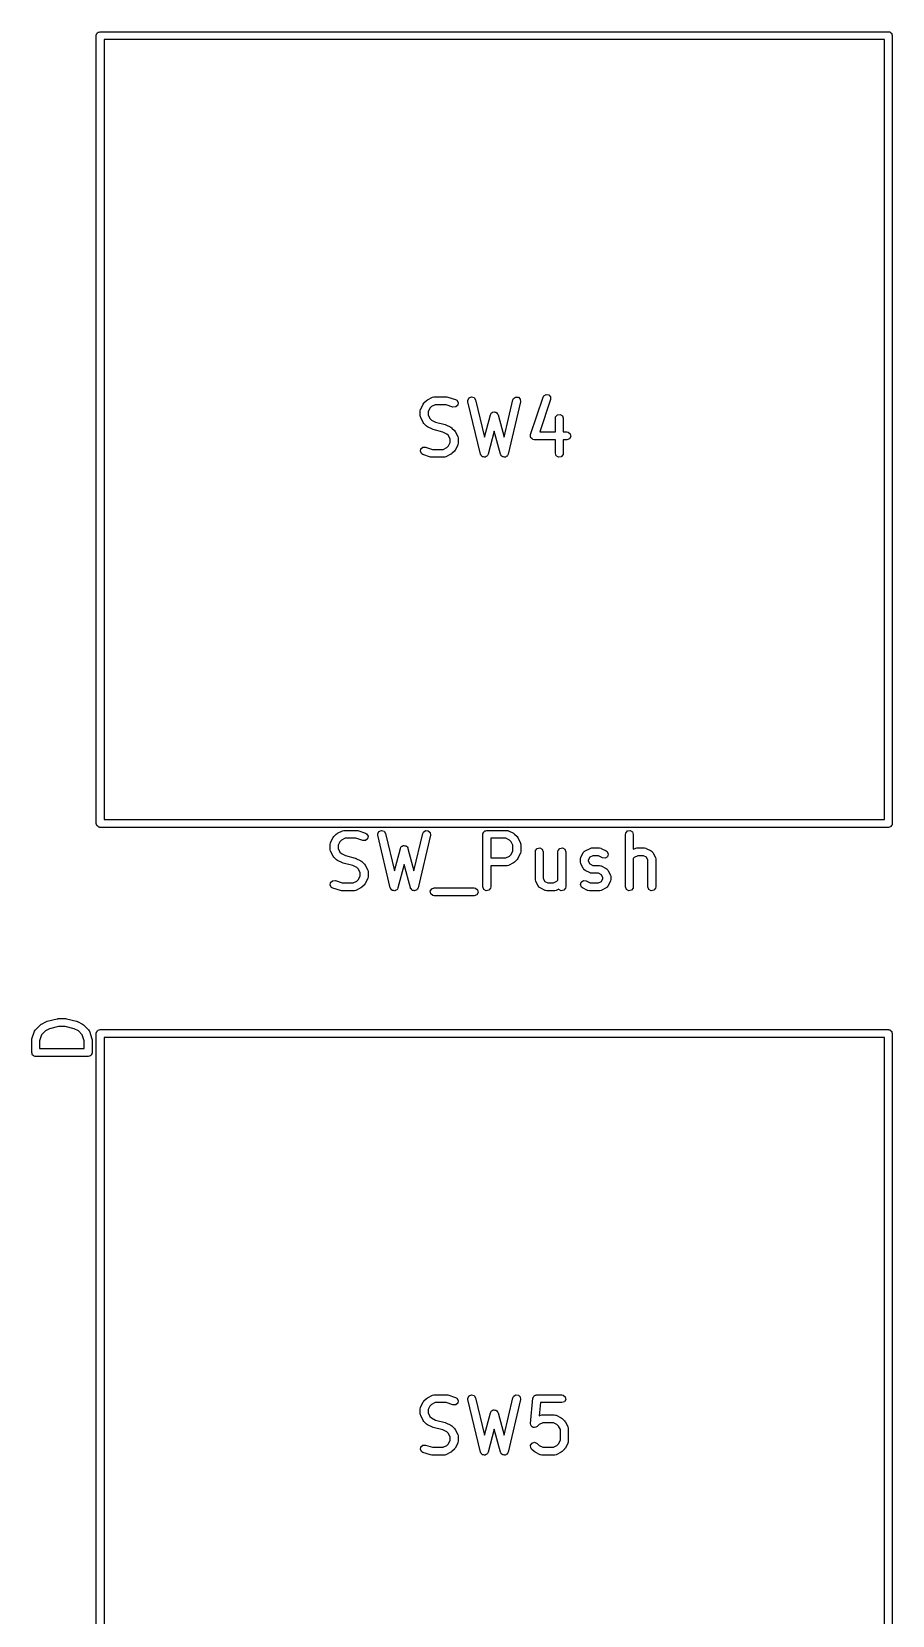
# Model space of a CAD drawing. Extents: x 4.25 to 10.62, y -4.61 to -1.
# Drawn here: x 4.946 to 5.591, y -2.432 to -1.245 of the extents above; entities that cross this region are included whole.
import ezdxf

# ---------------------------------------------------------------- set-up
doc = ezdxf.new("R2010")
doc.units = 0
doc.header["$MEASUREMENT"] = 0
doc.layers.add('BLACK', color=7, linetype='CONTINUOUS')

msp = doc.modelspace()

# ---------------------------------------------------------------- linework, layer by layer
at = {"layer": 'BLACK', "linetype": 'CONTINUOUS'}
for p, q in [((4.99477, -1.24643), (4.99515, -1.24577)), ((4.99515, -1.24577), (4.9954, -1.24568)), ((4.9954, -1.24568), (4.99557, -1.24547)), ((4.99557, -1.24547), (4.99633, -1.24534)), ((4.99633, -1.24534), (4.99705, -1.24508)), ((4.99705, -1.24508), (5.5876, -1.24508)), ((5.5876, -1.24508), (5.58798, -1.24515)), ((5.58798, -1.24515), (5.58811, -1.24512)), ((5.58811, -1.24512), (5.58822, -1.24519)), ((5.58822, -1.24519), (5.58861, -1.24526)), ((5.58861, -1.24526), (5.5892, -1.24575)), ((5.5892, -1.24575), (5.58986, -1.24613)), ((5.58986, -1.24613), (5.58995, -1.24638)), ((5.58995, -1.24638), (5.59016, -1.24656)), ((4.99409, -1.24803), (4.99416, -1.24765)), ((4.99409, -1.83858), (4.99409, -1.24803)), ((4.99414, -1.24752), (4.9942, -1.24741)), ((4.99416, -1.24765), (4.99414, -1.24752)), ((4.9942, -1.24741), (4.99427, -1.24702)), ((4.99427, -1.24702), (4.99477, -1.24643)), ((5, -1.25098), (5, -1.83563)), ((5.58465, -1.25098), (5, -1.25098)), ((5.58465, -1.83563), (5.58465, -1.25098)), ((5.59016, -1.24656), (5.59029, -1.24731)), ((5.59029, -1.24731), (5.59055, -1.24803)), ((5.59055, -1.24803), (5.59055, -1.83858)), ((5.24226, -1.52098), (5.24601, -1.51911)), ((5.24601, -1.51911), (5.24699, -1.51881)), ((5.24699, -1.51881), (5.24716, -1.51885)), ((5.24716, -1.51885), (5.24733, -1.51879)), ((5.24733, -1.51879), (5.2567, -1.51879)), ((5.2567, -1.51879), (5.25757, -1.51895)), ((5.25757, -1.51895), (5.25764, -1.51895)), ((5.25764, -1.51895), (5.26326, -1.52082)), ((5.27342, -1.5196), (5.27528, -1.5188)), ((5.27528, -1.5188), (5.27721, -1.51938)), ((5.27721, -1.51938), (5.27832, -1.52106)), ((5.30673, -1.52012), (5.30835, -1.51892)), ((5.30835, -1.51892), (5.31037, -1.51904)), ((5.31037, -1.51904), (5.31184, -1.52042)), ((5.31952, -1.54706), (5.32889, -1.51894)), ((5.32889, -1.51894), (5.32938, -1.51804)), ((5.32938, -1.51804), (5.3311, -1.51698)), ((5.3311, -1.51698), (5.3331, -1.51728)), ((5.3331, -1.51728), (5.33444, -1.51879)), ((5.33444, -1.51879), (5.33449, -1.52081)), ((5.23688, -1.52925), (5.23705, -1.52824)), ((5.23688, -1.533), (5.23688, -1.52925)), ((5.23705, -1.52824), (5.23717, -1.5281)), ((5.23717, -1.5281), (5.23719, -1.52793)), ((5.23719, -1.52793), (5.23906, -1.52418)), ((5.23906, -1.52418), (5.23959, -1.52347)), ((5.23959, -1.52347), (5.23962, -1.52341)), ((5.23962, -1.52341), (5.24149, -1.52153)), ((5.24149, -1.52153), (5.24221, -1.52103)), ((5.24221, -1.52103), (5.24226, -1.52098)), ((5.24413, -1.52725), (5.24278, -1.52994)), ((5.24278, -1.52994), (5.24278, -1.5323)), ((5.24533, -1.52605), (5.24413, -1.52725)), ((5.24803, -1.5247), (5.24533, -1.52605)), ((5.25622, -1.5247), (5.24803, -1.5247)), ((5.26139, -1.52642), (5.25622, -1.5247)), ((5.26341, -1.52637), (5.26139, -1.52642)), ((5.26326, -1.52082), (5.26416, -1.52131)), ((5.26492, -1.52503), (5.26341, -1.52637)), ((5.26416, -1.52131), (5.26522, -1.52303)), ((5.26522, -1.52303), (5.26492, -1.52503)), ((5.27252, -1.52141), (5.27342, -1.5196)), ((5.27258, -1.52243), (5.27252, -1.52141)), ((5.28195, -1.5618), (5.27258, -1.52243)), ((5.27832, -1.52106), (5.28499, -1.54905)), ((5.2899, -1.53131), (5.29012, -1.53115)), ((5.29012, -1.53115), (5.29024, -1.53091)), ((5.29024, -1.53091), (5.29093, -1.53058)), ((5.29093, -1.53058), (5.29156, -1.53014)), ((5.29156, -1.53014), (5.29182, -1.53017)), ((5.29182, -1.53017), (5.29207, -1.53005)), ((5.29207, -1.53005), (5.29281, -1.53025)), ((5.29281, -1.53025), (5.29357, -1.53032)), ((5.29357, -1.53032), (5.29376, -1.53051)), ((5.29376, -1.53051), (5.29402, -1.53058)), ((5.29402, -1.53058), (5.29446, -1.53121)), ((5.29446, -1.53121), (5.295, -1.53174)), ((5.29966, -1.54905), (5.30632, -1.52106)), ((5.31207, -1.52243), (5.30269, -1.5618)), ((5.30632, -1.52106), (5.30673, -1.52012)), ((5.31184, -1.52042), (5.31207, -1.52243)), ((5.33449, -1.52081), (5.32642, -1.54504)), ((5.23694, -1.53316), (5.23688, -1.533)), ((5.2369, -1.53333), (5.23694, -1.53316)), ((5.23719, -1.53432), (5.2369, -1.53333)), ((5.23906, -1.53807), (5.23719, -1.53432)), ((5.23911, -1.53811), (5.23906, -1.53807)), ((5.23962, -1.53883), (5.23911, -1.53811)), ((5.24149, -1.54071), (5.23962, -1.53883)), ((5.24155, -1.54074), (5.24149, -1.54071)), ((5.24226, -1.54126), (5.24155, -1.54074)), ((5.24601, -1.54314), (5.24226, -1.54126)), ((5.24278, -1.5323), (5.24413, -1.535)), ((5.24413, -1.535), (5.24533, -1.53619)), ((5.24533, -1.53619), (5.24836, -1.53771)), ((5.24615, -1.54315), (5.24601, -1.54314)), ((5.24661, -1.54336), (5.24615, -1.54315)), ((5.24836, -1.53771), (5.25554, -1.53951)), ((5.25554, -1.53951), (5.25601, -1.53971)), ((5.25601, -1.53971), (5.25615, -1.53973)), ((5.25615, -1.53973), (5.2599, -1.5416)), ((5.2599, -1.5416), (5.26061, -1.54213)), ((5.26061, -1.54213), (5.26066, -1.54216)), ((5.26066, -1.54216), (5.26254, -1.54403)), ((5.28499, -1.54905), (5.28947, -1.53224)), ((5.28947, -1.53224), (5.2899, -1.53131)), ((5.295, -1.53174), (5.29502, -1.53201)), ((5.29502, -1.53201), (5.29518, -1.53224)), ((5.29518, -1.53224), (5.29966, -1.54905)), ((5.33811, -1.53487), (5.33829, -1.53386)), ((5.33811, -1.54504), (5.33811, -1.53487)), ((5.33829, -1.53386), (5.33959, -1.53231)), ((5.33959, -1.53231), (5.34158, -1.53196)), ((5.34158, -1.53196), (5.34333, -1.53297)), ((5.34333, -1.53297), (5.34402, -1.53487)), ((5.34402, -1.53487), (5.34402, -1.54504)), ((5.2538, -1.54516), (5.24661, -1.54336)), ((5.25683, -1.54667), (5.2538, -1.54516)), ((5.25803, -1.54787), (5.25683, -1.54667)), ((5.25937, -1.55057), (5.25803, -1.54787)), ((5.25803, -1.55562), (5.25937, -1.55292)), ((5.25937, -1.55292), (5.25937, -1.55057)), ((5.26254, -1.54403), (5.26305, -1.54475)), ((5.26305, -1.54475), (5.26309, -1.5448)), ((5.26309, -1.5448), (5.26497, -1.54855)), ((5.26497, -1.55494), (5.26309, -1.55869)), ((5.26497, -1.54855), (5.26526, -1.54953)), ((5.26499, -1.55476), (5.26497, -1.55494)), ((5.2651, -1.55463), (5.26499, -1.55476)), ((5.26528, -1.55362), (5.2651, -1.55463)), ((5.26526, -1.54953), (5.26522, -1.5497)), ((5.26522, -1.5497), (5.26528, -1.54987)), ((5.26528, -1.54987), (5.26528, -1.55362)), ((5.29232, -1.54446), (5.28768, -1.56188)), ((5.29697, -1.56188), (5.29232, -1.54446)), ((5.31941, -1.54748), (5.31952, -1.54729)), ((5.31955, -1.54827), (5.31941, -1.54748)), ((5.31952, -1.54729), (5.31952, -1.54706)), ((5.31957, -1.54908), (5.31955, -1.54827)), ((5.31972, -1.54925), (5.31957, -1.54908)), ((5.31976, -1.54947), (5.31972, -1.54925)), ((5.32038, -1.54999), (5.31976, -1.54947)), ((5.32091, -1.55059), (5.32038, -1.54999)), ((5.32114, -1.55062), (5.32091, -1.55059)), ((5.32131, -1.55077), (5.32114, -1.55062)), ((5.32232, -1.55095), (5.32131, -1.55077)), ((5.33811, -1.55095), (5.32232, -1.55095)), ((5.32642, -1.54504), (5.33811, -1.54504)), ((5.33811, -1.56112), (5.33811, -1.55095)), ((5.34402, -1.54504), (5.34669, -1.54504)), ((5.34669, -1.55095), (5.34402, -1.55095)), ((5.34402, -1.55095), (5.34402, -1.56112)), ((5.34669, -1.54504), (5.3477, -1.54522)), ((5.34859, -1.55026), (5.34669, -1.55095)), ((5.3477, -1.54522), (5.34925, -1.54652)), ((5.3496, -1.54851), (5.34859, -1.55026)), ((5.34925, -1.54652), (5.3496, -1.54851)), ((5.23694, -1.55983), (5.23723, -1.55784)), ((5.23799, -1.56156), (5.23694, -1.55983)), ((5.23723, -1.55784), (5.23874, -1.5565)), ((5.2389, -1.56204), (5.23799, -1.56156)), ((5.23874, -1.5565), (5.24076, -1.55644)), ((5.24452, -1.56392), (5.2389, -1.56204)), ((5.24076, -1.55644), (5.24593, -1.55816)), ((5.24458, -1.56392), (5.24452, -1.56392)), ((5.24545, -1.56407), (5.24458, -1.56392)), ((5.25483, -1.56407), (5.24545, -1.56407)), ((5.24593, -1.55816), (5.25413, -1.55816)), ((5.25413, -1.55816), (5.25683, -1.55682)), ((5.25499, -1.56401), (5.25483, -1.56407)), ((5.25517, -1.56405), (5.25499, -1.56401)), ((5.25615, -1.56376), (5.25517, -1.56405)), ((5.2599, -1.56188), (5.25615, -1.56376)), ((5.25683, -1.55682), (5.25803, -1.55562)), ((5.25994, -1.56184), (5.2599, -1.56188)), ((5.26066, -1.56133), (5.25994, -1.56184)), ((5.26254, -1.55946), (5.26066, -1.56133)), ((5.26257, -1.5594), (5.26254, -1.55946)), ((5.26309, -1.55869), (5.26257, -1.5594)), ((5.28212, -1.56206), (5.28195, -1.5618)), ((5.28215, -1.56237), (5.28212, -1.56206)), ((5.28266, -1.56288), (5.28215, -1.56237)), ((5.28306, -1.56349), (5.28266, -1.56288)), ((5.28336, -1.56358), (5.28306, -1.56349)), ((5.28358, -1.56379), (5.28336, -1.56358)), ((5.2843, -1.56386), (5.28358, -1.56379)), ((5.285, -1.56406), (5.2843, -1.56386)), ((5.28528, -1.56394), (5.285, -1.56406)), ((5.28559, -1.56397), (5.28528, -1.56394)), ((5.28619, -1.56355), (5.28559, -1.56397)), ((5.28685, -1.56326), (5.28619, -1.56355)), ((5.28699, -1.56299), (5.28685, -1.56326)), ((5.28724, -1.56281), (5.28699, -1.56299)), ((5.28768, -1.56188), (5.28724, -1.56281)), ((5.29715, -1.56213), (5.29697, -1.56188)), ((5.29718, -1.56244), (5.29715, -1.56213)), ((5.29771, -1.56294), (5.29718, -1.56244)), ((5.29813, -1.56353), (5.29771, -1.56294)), ((5.29842, -1.56361), (5.29813, -1.56353)), ((5.29865, -1.56383), (5.29842, -1.56361)), ((5.29937, -1.56387), (5.29865, -1.56383)), ((5.30008, -1.56406), (5.29937, -1.56387)), ((5.30036, -1.56393), (5.30008, -1.56406)), ((5.30067, -1.56395), (5.30036, -1.56393)), ((5.30125, -1.56351), (5.30067, -1.56395)), ((5.30191, -1.56321), (5.30125, -1.56351)), ((5.30204, -1.56293), (5.30191, -1.56321)), ((5.30229, -1.56274), (5.30204, -1.56293)), ((5.30269, -1.5618), (5.30229, -1.56274)), ((5.3388, -1.56302), (5.33811, -1.56112)), ((5.34055, -1.56403), (5.3388, -1.56302)), ((5.34254, -1.56367), (5.34055, -1.56403)), ((5.34384, -1.56213), (5.34254, -1.56367)), ((5.34402, -1.56112), (5.34384, -1.56213)), ((4.99436, -1.8393), (4.99409, -1.83858)), ((4.99449, -1.84006), (4.99436, -1.8393)), ((5, -1.83563), (5.58465, -1.83563)), ((5.59037, -1.83959), (5.58988, -1.84018)), ((5.59044, -1.83921), (5.59037, -1.83959)), ((5.59051, -1.8391), (5.59044, -1.83921)), ((5.59055, -1.83858), (5.59048, -1.83897)), ((5.59048, -1.83897), (5.59051, -1.8391)), ((4.99469, -1.84023), (4.99449, -1.84006)), ((4.99479, -1.84048), (4.99469, -1.84023)), ((4.99545, -1.84086), (4.99479, -1.84048)), ((4.99604, -1.84136), (4.99545, -1.84086)), ((4.99642, -1.84142), (4.99604, -1.84136)), ((4.99653, -1.84149), (4.99642, -1.84142)), ((4.99666, -1.84147), (4.99653, -1.84149)), ((4.99705, -1.84154), (4.99666, -1.84147)), ((5.5876, -1.84154), (4.99705, -1.84154)), ((5.1697, -1.85293), (5.17157, -1.84918)), ((5.17157, -1.84918), (5.1721, -1.84847)), ((5.1721, -1.84847), (5.17212, -1.84841)), ((5.17212, -1.84841), (5.174, -1.84653)), ((5.174, -1.84653), (5.17472, -1.84603)), ((5.17472, -1.84603), (5.17477, -1.84598)), ((5.17477, -1.84598), (5.17852, -1.84411)), ((5.17784, -1.85105), (5.17664, -1.85225)), ((5.18053, -1.8497), (5.17784, -1.85105)), ((5.17852, -1.84411), (5.1795, -1.84381)), ((5.1795, -1.84381), (5.17967, -1.84385)), ((5.17967, -1.84385), (5.17984, -1.84379)), ((5.17984, -1.84379), (5.18921, -1.84379)), ((5.18873, -1.8497), (5.18053, -1.8497)), ((5.1939, -1.85142), (5.18873, -1.8497)), ((5.18921, -1.84379), (5.19008, -1.84395)), ((5.19008, -1.84395), (5.19014, -1.84395)), ((5.19014, -1.84395), (5.19577, -1.84582)), ((5.19592, -1.85137), (5.1939, -1.85142)), ((5.19577, -1.84582), (5.19667, -1.84631)), ((5.19743, -1.85003), (5.19592, -1.85137)), ((5.19667, -1.84631), (5.19773, -1.84803)), ((5.19773, -1.84803), (5.19743, -1.85003)), ((5.20503, -1.84641), (5.20593, -1.8446)), ((5.20509, -1.84743), (5.20503, -1.84641)), ((5.21446, -1.8868), (5.20509, -1.84743)), ((5.20593, -1.8446), (5.20778, -1.8438)), ((5.20778, -1.8438), (5.20972, -1.84438)), ((5.20972, -1.84438), (5.21083, -1.84606)), ((5.21083, -1.84606), (5.21749, -1.87405)), ((5.23217, -1.87405), (5.23883, -1.84606)), ((5.24458, -1.84743), (5.2352, -1.8868)), ((5.23883, -1.84606), (5.23924, -1.84512)), ((5.23924, -1.84512), (5.24086, -1.84392)), ((5.24086, -1.84392), (5.24288, -1.84404)), ((5.24288, -1.84404), (5.24434, -1.84542)), ((5.24434, -1.84542), (5.24458, -1.84743)), ((5.28375, -1.84675), (5.28381, -1.84636)), ((5.28375, -1.88612), (5.28375, -1.84675)), ((5.28379, -1.84623), (5.28386, -1.84612)), ((5.28381, -1.84636), (5.28379, -1.84623)), ((5.28386, -1.84612), (5.28392, -1.84574)), ((5.28392, -1.84574), (5.28442, -1.84515)), ((5.28442, -1.84515), (5.2848, -1.84449)), ((5.2848, -1.84449), (5.28505, -1.84439)), ((5.28505, -1.84439), (5.28522, -1.84419)), ((5.28522, -1.84419), (5.28598, -1.84406)), ((5.28598, -1.84406), (5.2867, -1.84379)), ((5.2867, -1.84379), (5.3017, -1.84379)), ((5.28965, -1.8497), (5.28965, -1.86442)), ((5.301, -1.8497), (5.28965, -1.8497)), ((5.3037, -1.85105), (5.301, -1.8497)), ((5.3017, -1.84379), (5.30271, -1.84397)), ((5.30271, -1.84397), (5.30284, -1.84409)), ((5.30284, -1.84409), (5.30302, -1.84411)), ((5.30302, -1.84411), (5.30677, -1.84598)), ((5.30489, -1.85225), (5.3037, -1.85105)), ((5.30677, -1.84598), (5.30748, -1.84651)), ((5.30748, -1.84651), (5.30753, -1.84653)), ((5.30753, -1.84653), (5.30941, -1.84841)), ((5.30941, -1.84841), (5.30992, -1.84913)), ((5.30992, -1.84913), (5.30996, -1.84918)), ((5.30996, -1.84918), (5.31184, -1.85293)), ((5.39061, -1.84675), (5.39079, -1.84574)), ((5.39061, -1.88612), (5.39061, -1.84675)), ((5.39079, -1.84574), (5.39208, -1.84419)), ((5.39208, -1.84419), (5.39407, -1.84384)), ((5.39407, -1.84384), (5.39582, -1.84485)), ((5.39582, -1.84485), (5.39651, -1.84675)), ((5.39651, -1.84675), (5.39651, -1.85791)), ((5.58832, -1.84127), (5.5876, -1.84154)), ((5.58907, -1.84114), (5.58832, -1.84127)), ((5.58925, -1.84094), (5.58907, -1.84114)), ((5.5895, -1.84084), (5.58925, -1.84094)), ((5.58988, -1.84018), (5.5895, -1.84084)), ((5.16939, -1.85425), (5.16956, -1.85324)), ((5.16939, -1.858), (5.16939, -1.85425)), ((5.16945, -1.85816), (5.16939, -1.858)), ((5.1694, -1.85833), (5.16945, -1.85816)), ((5.1697, -1.85932), (5.1694, -1.85833)), ((5.16956, -1.85324), (5.16968, -1.8531)), ((5.16968, -1.8531), (5.1697, -1.85293)), ((5.17157, -1.86307), (5.1697, -1.85932)), ((5.17162, -1.86311), (5.17157, -1.86307)), ((5.17212, -1.86383), (5.17162, -1.86311)), ((5.17664, -1.85225), (5.17529, -1.85494)), ((5.17529, -1.85494), (5.17529, -1.8573)), ((5.17529, -1.8573), (5.17664, -1.86)), ((5.17664, -1.86), (5.17784, -1.86119)), ((5.17784, -1.86119), (5.18087, -1.86271)), ((5.18087, -1.86271), (5.18805, -1.86451)), ((5.21749, -1.87405), (5.22198, -1.85724)), ((5.22198, -1.85724), (5.22241, -1.85631)), ((5.22241, -1.85631), (5.22263, -1.85615)), ((5.22263, -1.85615), (5.22275, -1.85591)), ((5.22275, -1.85591), (5.22344, -1.85558)), ((5.22344, -1.85558), (5.22406, -1.85514)), ((5.22406, -1.85514), (5.22433, -1.85517)), ((5.22433, -1.85517), (5.22458, -1.85505)), ((5.22458, -1.85505), (5.22531, -1.85525)), ((5.22531, -1.85525), (5.22608, -1.85532)), ((5.22608, -1.85532), (5.22627, -1.85551)), ((5.22627, -1.85551), (5.22653, -1.85558)), ((5.22653, -1.85558), (5.22697, -1.85621)), ((5.22697, -1.85621), (5.22751, -1.85674)), ((5.22751, -1.85674), (5.22753, -1.85701)), ((5.22753, -1.85701), (5.22768, -1.85724)), ((5.22768, -1.85724), (5.23217, -1.87405)), ((5.301, -1.86442), (5.3037, -1.86307)), ((5.3037, -1.86307), (5.30489, -1.86187)), ((5.30624, -1.85494), (5.30489, -1.85225)), ((5.30489, -1.86187), (5.30624, -1.85917)), ((5.30624, -1.85917), (5.30624, -1.85494)), ((5.31184, -1.86119), (5.30996, -1.86494)), ((5.31184, -1.85293), (5.31213, -1.85391)), ((5.31186, -1.86102), (5.31184, -1.86119)), ((5.31197, -1.86088), (5.31186, -1.86102)), ((5.31215, -1.85987), (5.31197, -1.86088)), ((5.31213, -1.85391), (5.31209, -1.85408)), ((5.31209, -1.85408), (5.31215, -1.85425)), ((5.31215, -1.85425), (5.31215, -1.85987)), ((5.32312, -1.85987), (5.32329, -1.85886)), ((5.32312, -1.88049), (5.32312, -1.85987)), ((5.32329, -1.85886), (5.32459, -1.85731)), ((5.32459, -1.85731), (5.32658, -1.85696)), ((5.32658, -1.85696), (5.32833, -1.85797)), ((5.32833, -1.85797), (5.32902, -1.85987)), ((5.32902, -1.85987), (5.32902, -1.8798)), ((5.33999, -1.85987), (5.34017, -1.85886)), ((5.33999, -1.88114), (5.33999, -1.85987)), ((5.34017, -1.85886), (5.34147, -1.85731)), ((5.34147, -1.85731), (5.34345, -1.85696)), ((5.34345, -1.85696), (5.3452, -1.85797)), ((5.3452, -1.85797), (5.34589, -1.85987)), ((5.34589, -1.85987), (5.34589, -1.88612)), ((5.35717, -1.86417), (5.35905, -1.86042)), ((5.35905, -1.86042), (5.35966, -1.8596)), ((5.35966, -1.8596), (5.36006, -1.85943)), ((5.36006, -1.85943), (5.36037, -1.8591)), ((5.36037, -1.8591), (5.36412, -1.85723)), ((5.36614, -1.86282), (5.36389, -1.86395)), ((5.36412, -1.85723), (5.3651, -1.85694)), ((5.3651, -1.85694), (5.36527, -1.85698)), ((5.36527, -1.85698), (5.36544, -1.85692)), ((5.36544, -1.85692), (5.37106, -1.85692)), ((5.37037, -1.86282), (5.36614, -1.86282)), ((5.37349, -1.86439), (5.37037, -1.86282)), ((5.37106, -1.85692), (5.37207, -1.8571)), ((5.37207, -1.8571), (5.37221, -1.85721)), ((5.37221, -1.85721), (5.37238, -1.85723)), ((5.37238, -1.85723), (5.37613, -1.8591)), ((5.37718, -1.8635), (5.3755, -1.86462)), ((5.37613, -1.8591), (5.37696, -1.85972)), ((5.37696, -1.85972), (5.37776, -1.86157)), ((5.37776, -1.86157), (5.37718, -1.8635)), ((5.39651, -1.85791), (5.39786, -1.85723)), ((5.39988, -1.86282), (5.39718, -1.86417)), ((5.39786, -1.85723), (5.39885, -1.85694)), ((5.39885, -1.85694), (5.39902, -1.85698)), ((5.39902, -1.85698), (5.39918, -1.85692)), ((5.39918, -1.85692), (5.40481, -1.85692)), ((5.40411, -1.86282), (5.39988, -1.86282)), ((5.40636, -1.86395), (5.40411, -1.86282)), ((5.40481, -1.85692), (5.40582, -1.8571)), ((5.40582, -1.8571), (5.40595, -1.85721)), ((5.40595, -1.85721), (5.40613, -1.85723)), ((5.40613, -1.85723), (5.40988, -1.8591)), ((5.40988, -1.8591), (5.4107, -1.85972)), ((5.4107, -1.85972), (5.41088, -1.86012)), ((5.41088, -1.86012), (5.4112, -1.86042)), ((5.4112, -1.86042), (5.41307, -1.86417)), ((5.174, -1.86571), (5.17212, -1.86383)), ((5.17406, -1.86574), (5.174, -1.86571)), ((5.17477, -1.86626), (5.17406, -1.86574)), ((5.17852, -1.86814), (5.17477, -1.86626)), ((5.17866, -1.86815), (5.17852, -1.86814)), ((5.17912, -1.86836), (5.17866, -1.86815)), ((5.18631, -1.87016), (5.17912, -1.86836)), ((5.18934, -1.87167), (5.18631, -1.87016)), ((5.18805, -1.86451), (5.18852, -1.86471)), ((5.18852, -1.86471), (5.18866, -1.86473)), ((5.18866, -1.86473), (5.19241, -1.8666)), ((5.19053, -1.87287), (5.18934, -1.87167)), ((5.19188, -1.87557), (5.19053, -1.87287)), ((5.19241, -1.8666), (5.19312, -1.86713)), ((5.19312, -1.86713), (5.19317, -1.86716)), ((5.19317, -1.86716), (5.19505, -1.86903)), ((5.19505, -1.86903), (5.19555, -1.86975)), ((5.19555, -1.86975), (5.1956, -1.8698)), ((5.1956, -1.8698), (5.19748, -1.87355)), ((5.19748, -1.87355), (5.19777, -1.87453)), ((5.19777, -1.87453), (5.19773, -1.8747)), ((5.19773, -1.8747), (5.19779, -1.87487)), ((5.19779, -1.87487), (5.19779, -1.87862)), ((5.22483, -1.86946), (5.22019, -1.88688)), ((5.22948, -1.88688), (5.22483, -1.86946)), ((5.28965, -1.86442), (5.301, -1.86442)), ((5.3017, -1.87032), (5.28965, -1.87032)), ((5.28965, -1.87032), (5.28965, -1.88612)), ((5.30186, -1.87026), (5.3017, -1.87032)), ((5.30203, -1.8703), (5.30186, -1.87026)), ((5.30302, -1.87001), (5.30203, -1.8703)), ((5.30677, -1.86814), (5.30302, -1.87001)), ((5.30681, -1.86809), (5.30677, -1.86814)), ((5.30753, -1.86758), (5.30681, -1.86809)), ((5.30941, -1.86571), (5.30753, -1.86758)), ((5.30944, -1.86565), (5.30941, -1.86571)), ((5.30996, -1.86494), (5.30944, -1.86565)), ((5.35686, -1.86549), (5.35704, -1.86448)), ((5.35686, -1.86737), (5.35686, -1.86549)), ((5.35692, -1.86754), (5.35686, -1.86737)), ((5.35688, -1.86771), (5.35692, -1.86754)), ((5.35717, -1.86869), (5.35688, -1.86771)), ((5.35704, -1.86448), (5.35715, -1.86435)), ((5.35715, -1.86435), (5.35717, -1.86417)), ((5.35905, -1.87244), (5.35717, -1.86869)), ((5.35937, -1.87274), (5.35905, -1.87244)), ((5.35954, -1.87315), (5.35937, -1.87274)), ((5.36037, -1.87376), (5.35954, -1.87315)), ((5.36412, -1.87563), (5.36037, -1.87376)), ((5.36389, -1.86395), (5.36277, -1.86619)), ((5.36277, -1.86619), (5.36277, -1.86667)), ((5.36277, -1.86667), (5.36389, -1.86892)), ((5.36389, -1.86892), (5.36614, -1.87004)), ((5.36614, -1.87004), (5.37106, -1.87004)), ((5.37106, -1.87004), (5.37207, -1.87022)), ((5.37207, -1.87022), (5.37221, -1.87033)), ((5.37221, -1.87033), (5.37238, -1.87035)), ((5.37238, -1.87035), (5.37613, -1.87223)), ((5.3755, -1.86462), (5.37349, -1.86439)), ((5.37613, -1.87223), (5.37696, -1.87284)), ((5.37696, -1.87284), (5.37713, -1.87324)), ((5.37713, -1.87324), (5.37745, -1.87355)), ((5.37745, -1.87355), (5.37933, -1.8773)), ((5.39718, -1.86417), (5.39651, -1.86484)), ((5.39651, -1.86484), (5.39651, -1.88612)), ((5.40748, -1.86619), (5.40636, -1.86395)), ((5.40748, -1.88612), (5.40748, -1.86619)), ((5.41307, -1.86417), (5.41337, -1.86516)), ((5.41337, -1.86516), (5.41333, -1.86533)), ((5.41333, -1.86533), (5.41339, -1.86549)), ((5.41339, -1.86549), (5.41339, -1.88612)), ((5.16944, -1.88483), (5.16974, -1.88284)), ((5.1705, -1.88656), (5.16944, -1.88483)), ((5.16974, -1.88284), (5.17125, -1.8815)), ((5.1714, -1.88704), (5.1705, -1.88656)), ((5.17125, -1.8815), (5.17327, -1.88144)), ((5.17703, -1.88892), (5.1714, -1.88704)), ((5.17327, -1.88144), (5.17844, -1.88316)), ((5.17844, -1.88316), (5.18664, -1.88316)), ((5.18664, -1.88316), (5.18934, -1.88182)), ((5.19241, -1.88688), (5.18866, -1.88876)), ((5.18934, -1.88182), (5.19053, -1.88062)), ((5.19053, -1.88062), (5.19188, -1.87792)), ((5.19188, -1.87792), (5.19188, -1.87557)), ((5.19245, -1.88684), (5.19241, -1.88688)), ((5.19317, -1.88633), (5.19245, -1.88684)), ((5.19505, -1.88446), (5.19317, -1.88633)), ((5.19508, -1.8844), (5.19505, -1.88446)), ((5.1956, -1.88369), (5.19508, -1.8844)), ((5.19748, -1.87994), (5.1956, -1.88369)), ((5.1975, -1.87976), (5.19748, -1.87994)), ((5.19761, -1.87963), (5.1975, -1.87976)), ((5.19779, -1.87862), (5.19761, -1.87963)), ((5.21463, -1.88706), (5.21446, -1.8868)), ((5.21466, -1.88737), (5.21463, -1.88706)), ((5.21517, -1.88788), (5.21466, -1.88737)), ((5.22019, -1.88688), (5.21975, -1.88781)), ((5.22965, -1.88713), (5.22948, -1.88688)), ((5.22969, -1.88744), (5.22965, -1.88713)), ((5.2352, -1.8868), (5.2348, -1.88774)), ((5.24543, -1.8876), (5.24733, -1.88691)), ((5.24733, -1.88691), (5.27732, -1.88691)), ((5.27732, -1.88691), (5.27833, -1.88709)), ((5.27833, -1.88709), (5.27988, -1.88839)), ((5.28444, -1.88802), (5.28375, -1.88612)), ((5.28947, -1.88713), (5.28817, -1.88867)), ((5.28965, -1.88612), (5.28947, -1.88713)), ((5.32318, -1.88066), (5.32312, -1.88049)), ((5.32314, -1.88083), (5.32318, -1.88066)), ((5.32343, -1.88181), (5.32314, -1.88083)), ((5.3253, -1.88556), (5.32343, -1.88181)), ((5.32562, -1.88587), (5.3253, -1.88556)), ((5.3258, -1.88627), (5.32562, -1.88587)), ((5.32662, -1.88688), (5.3258, -1.88627)), ((5.33037, -1.88876), (5.32662, -1.88688)), ((5.32902, -1.8798), (5.33014, -1.88204)), ((5.33014, -1.88204), (5.33239, -1.88316)), ((5.33239, -1.88316), (5.33662, -1.88316)), ((5.33662, -1.88316), (5.33932, -1.88182)), ((5.33932, -1.88182), (5.33999, -1.88114)), ((5.34572, -1.88713), (5.34442, -1.88867)), ((5.34589, -1.88612), (5.34572, -1.88713)), ((5.35687, -1.88442), (5.35744, -1.88248)), ((5.35767, -1.88627), (5.35687, -1.88442)), ((5.35744, -1.88248), (5.35913, -1.88137)), ((5.35849, -1.88688), (5.35767, -1.88627)), ((5.36224, -1.88876), (5.35849, -1.88688)), ((5.35913, -1.88137), (5.36113, -1.8816)), ((5.36113, -1.8816), (5.36426, -1.88316)), ((5.36429, -1.87566), (5.36412, -1.87563)), ((5.36426, -1.88316), (5.37037, -1.88316)), ((5.36443, -1.87577), (5.36429, -1.87566)), ((5.36544, -1.87595), (5.36443, -1.87577)), ((5.37037, -1.87595), (5.36544, -1.87595)), ((5.37261, -1.87707), (5.37037, -1.87595)), ((5.37037, -1.88316), (5.37261, -1.88204)), ((5.37613, -1.88688), (5.37238, -1.88876)), ((5.37373, -1.87932), (5.37261, -1.87707)), ((5.37261, -1.88204), (5.37373, -1.8798)), ((5.37373, -1.8798), (5.37373, -1.87932)), ((5.37644, -1.88656), (5.37613, -1.88688)), ((5.37684, -1.88639), (5.37644, -1.88656)), ((5.37745, -1.88556), (5.37684, -1.88639)), ((5.37933, -1.88181), (5.37745, -1.88556)), ((5.37933, -1.8773), (5.37962, -1.87828)), ((5.37935, -1.88164), (5.37933, -1.88181)), ((5.37946, -1.8815), (5.37935, -1.88164)), ((5.37964, -1.88049), (5.37946, -1.8815)), ((5.37962, -1.87828), (5.37958, -1.87845)), ((5.37958, -1.87845), (5.37964, -1.87862)), ((5.37964, -1.87862), (5.37964, -1.88049)), ((5.3913, -1.88802), (5.39061, -1.88612)), ((5.39633, -1.88713), (5.39504, -1.88867)), ((5.39651, -1.88612), (5.39633, -1.88713)), ((5.40817, -1.88802), (5.40748, -1.88612)), ((5.41321, -1.88713), (5.41191, -1.88867)), ((5.41339, -1.88612), (5.41321, -1.88713)), ((5.17709, -1.88892), (5.17703, -1.88892)), ((5.17796, -1.88907), (5.17709, -1.88892)), ((5.18734, -1.88907), (5.17796, -1.88907)), ((5.1875, -1.88901), (5.18734, -1.88907)), ((5.18767, -1.88905), (5.1875, -1.88901)), ((5.18866, -1.88876), (5.18767, -1.88905)), ((5.21557, -1.88849), (5.21517, -1.88788)), ((5.21587, -1.88858), (5.21557, -1.88849)), ((5.21609, -1.88879), (5.21587, -1.88858)), ((5.21681, -1.88886), (5.21609, -1.88879)), ((5.21751, -1.88906), (5.21681, -1.88886)), ((5.21779, -1.88894), (5.21751, -1.88906)), ((5.2181, -1.88897), (5.21779, -1.88894)), ((5.21869, -1.88855), (5.2181, -1.88897)), ((5.21936, -1.88826), (5.21869, -1.88855)), ((5.2195, -1.88799), (5.21936, -1.88826)), ((5.21975, -1.88781), (5.2195, -1.88799)), ((5.23022, -1.88794), (5.22969, -1.88744)), ((5.23063, -1.88853), (5.23022, -1.88794)), ((5.23093, -1.88861), (5.23063, -1.88853)), ((5.23116, -1.88883), (5.23093, -1.88861)), ((5.23188, -1.88887), (5.23116, -1.88883)), ((5.23258, -1.88906), (5.23188, -1.88887)), ((5.23287, -1.88893), (5.23258, -1.88906)), ((5.23317, -1.88895), (5.23287, -1.88893)), ((5.23376, -1.88851), (5.23317, -1.88895)), ((5.23442, -1.88821), (5.23376, -1.88851)), ((5.23455, -1.88793), (5.23442, -1.88821)), ((5.2348, -1.88774), (5.23455, -1.88793)), ((5.24442, -1.88935), (5.24543, -1.8876)), ((5.24477, -1.89134), (5.24442, -1.88935)), ((5.24632, -1.89264), (5.24477, -1.89134)), ((5.24733, -1.89282), (5.24632, -1.89264)), ((5.27732, -1.89282), (5.24733, -1.89282)), ((5.27922, -1.89213), (5.27732, -1.89282)), ((5.28023, -1.89038), (5.27922, -1.89213)), ((5.27988, -1.88839), (5.28023, -1.89038)), ((5.28619, -1.88903), (5.28444, -1.88802)), ((5.28817, -1.88867), (5.28619, -1.88903)), ((5.33055, -1.88878), (5.33037, -1.88876)), ((5.33068, -1.88889), (5.33055, -1.88878)), ((5.33169, -1.88907), (5.33068, -1.88889)), ((5.33732, -1.88907), (5.33169, -1.88907)), ((5.33748, -1.88901), (5.33732, -1.88907)), ((5.33765, -1.88905), (5.33748, -1.88901)), ((5.33864, -1.88876), (5.33765, -1.88905)), ((5.34059, -1.88778), (5.33864, -1.88876)), ((5.34068, -1.88802), (5.34059, -1.88778)), ((5.34243, -1.88903), (5.34068, -1.88802)), ((5.34442, -1.88867), (5.34243, -1.88903)), ((5.36242, -1.88878), (5.36224, -1.88876)), ((5.36255, -1.88889), (5.36242, -1.88878)), ((5.36356, -1.88907), (5.36255, -1.88889)), ((5.37106, -1.88907), (5.36356, -1.88907)), ((5.37123, -1.88901), (5.37106, -1.88907)), ((5.3714, -1.88905), (5.37123, -1.88901)), ((5.37238, -1.88876), (5.3714, -1.88905)), ((5.39305, -1.88903), (5.3913, -1.88802)), ((5.39504, -1.88867), (5.39305, -1.88903)), ((5.40992, -1.88903), (5.40817, -1.88802)), ((5.41191, -1.88867), (5.40992, -1.88903)), ((4.94779, -1.99438), (4.94828, -1.99348)), ((4.94828, -1.99348), (4.94843, -1.99339)), ((4.94843, -1.99339), (4.9485, -1.99323)), ((4.9485, -1.99323), (4.95225, -1.98948)), ((4.95225, -1.98948), (4.95298, -1.98897)), ((4.95298, -1.98897), (4.95302, -1.98892)), ((4.95302, -1.98892), (4.95677, -1.98705)), ((4.95609, -1.99399), (4.95317, -1.99691)), ((4.95912, -1.99247), (4.95609, -1.99399)), ((4.95677, -1.98705), (4.95726, -1.9869)), ((4.95726, -1.9869), (4.95737, -1.98682)), ((4.95737, -1.98682), (4.96487, -1.98495)), ((4.96595, -1.99077), (4.95912, -1.99247)), ((4.96487, -1.98495), (4.96546, -1.98491)), ((4.96546, -1.98491), (4.96559, -1.98486)), ((4.96559, -1.98486), (4.97121, -1.98486)), ((4.97085, -1.99077), (4.96595, -1.99077)), ((4.97768, -1.99247), (4.97085, -1.99077)), ((4.97121, -1.98486), (4.97179, -1.98496)), ((4.97179, -1.98496), (4.97193, -1.98495)), ((4.97193, -1.98495), (4.97943, -1.98682)), ((4.98071, -1.99399), (4.97768, -1.99247)), ((4.97943, -1.98682), (4.97989, -1.98703)), ((4.97989, -1.98703), (4.98003, -1.98705)), ((4.98003, -1.98705), (4.98378, -1.98892)), ((4.98363, -1.99691), (4.98071, -1.99399)), ((4.98378, -1.98892), (4.98449, -1.98945)), ((4.98449, -1.98945), (4.98455, -1.98948)), ((4.98455, -1.98948), (4.9883, -1.99323)), ((4.9883, -1.99323), (4.98889, -1.99407)), ((4.98889, -1.99407), (4.9889, -1.99424)), ((4.9889, -1.99424), (4.98901, -1.99438)), ((4.99477, -1.99447), (4.99515, -1.9938)), ((4.99515, -1.9938), (4.9954, -1.99371)), ((4.9954, -1.99371), (4.99557, -1.99351)), ((4.99557, -1.99351), (4.99633, -1.99337)), ((4.99633, -1.99337), (4.99705, -1.99311)), ((4.99705, -1.99311), (5.5876, -1.99311)), ((5.5876, -1.99311), (5.58798, -1.99318)), ((5.58798, -1.99318), (5.58811, -1.99316)), ((5.58811, -1.99316), (5.58822, -1.99322)), ((5.58822, -1.99322), (5.58861, -1.99329)), ((5.58861, -1.99329), (5.5892, -1.99378)), ((5.5892, -1.99378), (5.58986, -1.99416)), ((5.58986, -1.99416), (5.58995, -1.99442)), ((4.94576, -2.00094), (4.94592, -2.00007)), ((4.94576, -2.01031), (4.94576, -2.00094)), ((4.94591, -2), (4.94779, -1.99438)), ((4.94592, -2.00007), (4.94591, -2)), ((4.95317, -1.99691), (4.95167, -2.00142)), ((4.95167, -2.00142), (4.95167, -2.00736)), ((4.98513, -2.00142), (4.98363, -1.99691)), ((4.98513, -2.00736), (4.98513, -2.00142)), ((4.98901, -1.99438), (4.99089, -2)), ((4.99089, -2), (4.99102, -2.00088)), ((4.99102, -2.00088), (4.99104, -2.00094)), ((4.99104, -2.00094), (4.99104, -2.01031)), ((4.99409, -1.99606), (4.99416, -1.99568)), ((4.99409, -2.58661), (4.99409, -1.99606)), ((4.99414, -1.99555), (4.9942, -1.99544)), ((4.99416, -1.99568), (4.99414, -1.99555)), ((4.9942, -1.99544), (4.99427, -1.99505)), ((4.99427, -1.99505), (4.99477, -1.99447)), ((5, -1.99902), (5, -2.58366)), ((5.58465, -1.99902), (5, -1.99902)), ((5.58465, -2.58366), (5.58465, -1.99902)), ((5.58995, -1.99442), (5.59016, -1.99459)), ((5.59016, -1.99459), (5.59029, -1.99534)), ((5.59029, -1.99534), (5.59055, -1.99606)), ((5.59055, -1.99606), (5.59055, -2.58661)), ((4.94603, -2.01103), (4.94576, -2.01031)), ((4.94616, -2.01179), (4.94603, -2.01103)), ((4.94636, -2.01196), (4.94616, -2.01179)), ((4.94645, -2.01221), (4.94636, -2.01196)), ((4.94712, -2.01259), (4.94645, -2.01221)), ((4.94771, -2.01309), (4.94712, -2.01259)), ((4.94809, -2.01315), (4.94771, -2.01309)), ((4.9482, -2.01322), (4.94809, -2.01315)), ((4.94833, -2.0132), (4.9482, -2.01322)), ((4.94872, -2.01326), (4.94833, -2.0132)), ((4.98809, -2.01326), (4.94872, -2.01326)), ((4.95167, -2.00736), (4.98513, -2.00736)), ((4.98881, -2.013), (4.98809, -2.01326)), ((4.98956, -2.01287), (4.98881, -2.013)), ((4.98973, -2.01266), (4.98956, -2.01287)), ((4.98998, -2.01257), (4.98973, -2.01266)), ((4.99037, -2.01191), (4.98998, -2.01257)), ((4.99086, -2.01132), (4.99037, -2.01191)), ((4.99093, -2.01094), (4.99086, -2.01132)), ((4.99099, -2.01082), (4.99093, -2.01094)), ((4.99104, -2.01031), (4.99097, -2.01069)), ((4.99097, -2.01069), (4.99099, -2.01082)), ((5.24226, -2.26901), (5.24601, -2.26714)), ((5.24601, -2.26714), (5.24699, -2.26685)), ((5.24699, -2.26685), (5.24716, -2.26689)), ((5.24716, -2.26689), (5.24733, -2.26683)), ((5.24733, -2.26683), (5.2567, -2.26683)), ((5.2567, -2.26683), (5.25757, -2.26698)), ((5.25757, -2.26698), (5.25764, -2.26698)), ((5.25764, -2.26698), (5.26326, -2.26885)), ((5.27342, -2.26763), (5.27528, -2.26683)), ((5.27528, -2.26683), (5.27721, -2.26741)), ((5.30673, -2.26815), (5.30835, -2.26695)), ((5.30835, -2.26695), (5.31037, -2.26707)), ((5.31037, -2.26707), (5.31184, -2.26846)), ((5.32268, -2.26738), (5.32298, -2.26709)), ((5.32298, -2.26709), (5.3236, -2.26704)), ((5.3236, -2.26704), (5.32419, -2.26683)), ((5.32419, -2.26683), (5.34294, -2.26683)), ((5.34294, -2.26683), (5.34395, -2.267)), ((5.34395, -2.267), (5.3455, -2.2683)), ((5.23688, -2.27728), (5.23705, -2.27627)), ((5.23688, -2.28103), (5.23688, -2.27728)), ((5.23705, -2.27627), (5.23717, -2.27613)), ((5.23717, -2.27613), (5.23719, -2.27596)), ((5.23719, -2.27596), (5.23906, -2.27221)), ((5.23906, -2.27221), (5.23959, -2.2715)), ((5.23959, -2.2715), (5.23962, -2.27144)), ((5.23962, -2.27144), (5.24149, -2.26957)), ((5.24149, -2.26957), (5.24221, -2.26906)), ((5.24221, -2.26906), (5.24226, -2.26901)), ((5.24413, -2.27528), (5.24278, -2.27797)), ((5.24278, -2.27797), (5.24278, -2.28033)), ((5.24533, -2.27408), (5.24413, -2.27528)), ((5.24803, -2.27273), (5.24533, -2.27408)), ((5.25622, -2.27273), (5.24803, -2.27273)), ((5.26139, -2.27445), (5.25622, -2.27273)), ((5.26341, -2.2744), (5.26139, -2.27445)), ((5.26326, -2.26885), (5.26416, -2.26934)), ((5.26492, -2.27306), (5.26341, -2.2744)), ((5.26416, -2.26934), (5.26522, -2.27106)), ((5.26522, -2.27106), (5.26492, -2.27306)), ((5.27252, -2.26944), (5.27342, -2.26763)), ((5.27258, -2.27046), (5.27252, -2.26944)), ((5.28195, -2.30983), (5.27258, -2.27046)), ((5.27721, -2.26741), (5.27832, -2.26909)), ((5.27832, -2.26909), (5.28499, -2.29708)), ((5.29012, -2.27918), (5.29024, -2.27894)), ((5.29024, -2.27894), (5.29093, -2.27861)), ((5.29093, -2.27861), (5.29156, -2.27818)), ((5.29156, -2.27818), (5.29182, -2.2782)), ((5.29182, -2.2782), (5.29207, -2.27809)), ((5.29207, -2.27809), (5.29281, -2.27828)), ((5.29281, -2.27828), (5.29357, -2.27835)), ((5.29357, -2.27835), (5.29376, -2.27854)), ((5.29376, -2.27854), (5.29402, -2.27861)), ((5.29402, -2.27861), (5.29446, -2.27924)), ((5.29966, -2.29708), (5.30632, -2.26909)), ((5.31207, -2.27046), (5.30269, -2.30983)), ((5.30632, -2.26909), (5.30673, -2.26815)), ((5.31184, -2.26846), (5.31207, -2.27046)), ((5.31938, -2.28823), (5.32126, -2.26948)), ((5.32126, -2.26948), (5.3213, -2.26933)), ((5.32129, -2.26927), (5.32135, -2.26916)), ((5.3213, -2.26933), (5.32129, -2.26927)), ((5.32135, -2.26916), (5.32153, -2.2685)), ((5.32153, -2.2685), (5.32198, -2.26806)), ((5.32198, -2.26806), (5.3223, -2.26752)), ((5.3223, -2.26752), (5.32268, -2.26738)), ((5.32687, -2.27273), (5.32589, -2.2825)), ((5.34294, -2.27273), (5.32687, -2.27273)), ((5.34484, -2.27204), (5.34294, -2.27273)), ((5.34585, -2.27029), (5.34484, -2.27204)), ((5.3455, -2.2683), (5.34585, -2.27029)), ((5.23694, -2.28119), (5.23688, -2.28103)), ((5.2369, -2.28136), (5.23694, -2.28119)), ((5.23719, -2.28235), (5.2369, -2.28136)), ((5.23906, -2.2861), (5.23719, -2.28235)), ((5.23911, -2.28614), (5.23906, -2.2861)), ((5.23962, -2.28686), (5.23911, -2.28614)), ((5.24149, -2.28874), (5.23962, -2.28686)), ((5.24155, -2.28877), (5.24149, -2.28874)), ((5.24226, -2.28929), (5.24155, -2.28877)), ((5.24601, -2.29117), (5.24226, -2.28929)), ((5.24278, -2.28033), (5.24413, -2.28303)), ((5.24413, -2.28303), (5.24533, -2.28422)), ((5.24533, -2.28422), (5.24836, -2.28574)), ((5.24836, -2.28574), (5.25554, -2.28754)), ((5.25554, -2.28754), (5.25601, -2.28774)), ((5.25601, -2.28774), (5.25615, -2.28776)), ((5.25615, -2.28776), (5.2599, -2.28963)), ((5.2599, -2.28963), (5.26061, -2.29016)), ((5.26061, -2.29016), (5.26066, -2.29019)), ((5.26066, -2.29019), (5.26254, -2.29206)), ((5.28499, -2.29708), (5.28947, -2.28027)), ((5.28947, -2.28027), (5.2899, -2.27934)), ((5.2899, -2.27934), (5.29012, -2.27918)), ((5.29446, -2.27924), (5.295, -2.27978)), ((5.295, -2.27978), (5.29502, -2.28005)), ((5.29502, -2.28005), (5.29518, -2.28027)), ((5.29518, -2.28027), (5.29966, -2.29708)), ((5.31939, -2.28825), (5.31938, -2.28823)), ((5.31938, -2.28827), (5.31939, -2.28825)), ((5.31963, -2.28923), (5.31938, -2.28827)), ((5.31988, -2.29019), (5.31963, -2.28923)), ((5.3199, -2.2902), (5.31988, -2.29019)), ((5.3199, -2.29022), (5.3199, -2.2902)), ((5.32071, -2.29079), (5.3199, -2.29022)), ((5.32152, -2.29137), (5.32071, -2.29079)), ((5.32441, -2.29061), (5.32357, -2.2912)), ((5.32594, -2.28908), (5.32441, -2.29061)), ((5.32589, -2.2825), (5.32662, -2.28214)), ((5.32864, -2.28773), (5.32594, -2.28908)), ((5.32662, -2.28214), (5.32761, -2.28184)), ((5.32761, -2.28184), (5.32778, -2.28188)), ((5.32778, -2.28188), (5.32794, -2.28182)), ((5.32794, -2.28182), (5.33732, -2.28182)), ((5.33662, -2.28773), (5.32864, -2.28773)), ((5.33932, -2.28908), (5.33662, -2.28773)), ((5.33732, -2.28182), (5.33833, -2.282)), ((5.33833, -2.282), (5.33846, -2.28212)), ((5.33846, -2.28212), (5.33864, -2.28214)), ((5.33864, -2.28214), (5.34239, -2.28401)), ((5.34051, -2.29028), (5.33932, -2.28908)), ((5.34186, -2.29297), (5.34051, -2.29028)), ((5.34239, -2.28401), (5.3431, -2.28454)), ((5.3431, -2.28454), (5.34315, -2.28456)), ((5.34315, -2.28456), (5.34503, -2.28644)), ((5.34503, -2.28644), (5.34554, -2.28716)), ((5.34554, -2.28716), (5.34558, -2.28721)), ((5.34558, -2.28721), (5.34746, -2.29096)), ((5.34746, -2.29096), (5.34775, -2.29194)), ((5.24615, -2.29118), (5.24601, -2.29117)), ((5.24661, -2.29139), (5.24615, -2.29118)), ((5.2538, -2.29319), (5.24661, -2.29139)), ((5.25683, -2.2947), (5.2538, -2.29319)), ((5.25803, -2.2959), (5.25683, -2.2947)), ((5.25937, -2.2986), (5.25803, -2.2959)), ((5.25803, -2.30365), (5.25937, -2.30095)), ((5.25937, -2.30095), (5.25937, -2.2986)), ((5.26254, -2.29206), (5.26305, -2.29279)), ((5.26305, -2.29279), (5.26309, -2.29283)), ((5.26309, -2.29283), (5.26497, -2.29658)), ((5.26497, -2.29658), (5.26526, -2.29756)), ((5.26499, -2.30279), (5.26497, -2.30297)), ((5.2651, -2.30266), (5.26499, -2.30279)), ((5.26528, -2.30165), (5.2651, -2.30266)), ((5.26526, -2.29756), (5.26522, -2.29773)), ((5.26522, -2.29773), (5.26528, -2.2979)), ((5.26528, -2.2979), (5.26528, -2.30165)), ((5.29232, -2.29249), (5.28768, -2.30991)), ((5.29697, -2.30991), (5.29232, -2.29249)), ((5.32063, -2.30298), (5.32258, -2.30246)), ((5.32154, -2.29137), (5.32152, -2.29137)), ((5.32155, -2.29138), (5.32154, -2.29137)), ((5.32254, -2.29129), (5.32155, -2.29138)), ((5.32353, -2.29122), (5.32254, -2.29129)), ((5.32258, -2.30246), (5.32441, -2.30331)), ((5.32355, -2.2912), (5.32353, -2.29122)), ((5.32357, -2.2912), (5.32355, -2.2912)), ((5.34051, -2.30365), (5.34186, -2.30095)), ((5.34186, -2.30095), (5.34186, -2.29297)), ((5.34748, -2.30279), (5.34746, -2.30297)), ((5.34759, -2.30266), (5.34748, -2.30279)), ((5.34777, -2.30165), (5.34759, -2.30266)), ((5.34775, -2.29194), (5.34771, -2.29211)), ((5.34771, -2.29211), (5.34777, -2.29228)), ((5.34777, -2.29228), (5.34777, -2.30165)), ((5.23694, -2.30787), (5.23723, -2.30587)), ((5.23799, -2.30959), (5.23694, -2.30787)), ((5.23723, -2.30587), (5.23874, -2.30453)), ((5.2389, -2.31008), (5.23799, -2.30959)), ((5.23874, -2.30453), (5.24076, -2.30447)), ((5.24452, -2.31195), (5.2389, -2.31008)), ((5.24076, -2.30447), (5.24593, -2.3062)), ((5.24458, -2.31195), (5.24452, -2.31195)), ((5.24545, -2.3121), (5.24458, -2.31195)), ((5.25483, -2.3121), (5.24545, -2.3121)), ((5.24593, -2.3062), (5.25413, -2.3062)), ((5.25413, -2.3062), (5.25683, -2.30485)), ((5.25499, -2.31204), (5.25483, -2.3121)), ((5.25517, -2.31208), (5.25499, -2.31204)), ((5.25615, -2.31179), (5.25517, -2.31208)), ((5.2599, -2.30992), (5.25615, -2.31179)), ((5.25683, -2.30485), (5.25803, -2.30365)), ((5.25994, -2.30987), (5.2599, -2.30992)), ((5.26066, -2.30936), (5.25994, -2.30987)), ((5.26254, -2.30749), (5.26066, -2.30936)), ((5.26257, -2.30743), (5.26254, -2.30749)), ((5.26309, -2.30672), (5.26257, -2.30743)), ((5.26497, -2.30297), (5.26309, -2.30672)), ((5.28212, -2.31009), (5.28195, -2.30983)), ((5.28215, -2.3104), (5.28212, -2.31009)), ((5.28266, -2.31091), (5.28215, -2.3104)), ((5.28306, -2.31152), (5.28266, -2.31091)), ((5.28336, -2.31161), (5.28306, -2.31152)), ((5.28358, -2.31183), (5.28336, -2.31161)), ((5.2843, -2.31189), (5.28358, -2.31183)), ((5.285, -2.3121), (5.2843, -2.31189)), ((5.28528, -2.31197), (5.285, -2.3121)), ((5.28559, -2.312), (5.28528, -2.31197)), ((5.28619, -2.31158), (5.28559, -2.312)), ((5.28685, -2.31129), (5.28619, -2.31158)), ((5.28699, -2.31102), (5.28685, -2.31129)), ((5.28724, -2.31084), (5.28699, -2.31102)), ((5.28768, -2.30991), (5.28724, -2.31084)), ((5.29715, -2.31016), (5.29697, -2.30991)), ((5.29718, -2.31047), (5.29715, -2.31016)), ((5.29771, -2.31097), (5.29718, -2.31047)), ((5.29813, -2.31157), (5.29771, -2.31097)), ((5.29842, -2.31165), (5.29813, -2.31157)), ((5.29865, -2.31186), (5.29842, -2.31165)), ((5.29937, -2.3119), (5.29865, -2.31186)), ((5.30008, -2.31209), (5.29937, -2.3119)), ((5.30036, -2.31196), (5.30008, -2.31209)), ((5.30067, -2.31198), (5.30036, -2.31196)), ((5.30125, -2.31155), (5.30067, -2.31198)), ((5.30191, -2.31124), (5.30125, -2.31155)), ((5.30204, -2.31096), (5.30191, -2.31124)), ((5.30229, -2.31077), (5.30204, -2.31096)), ((5.30269, -2.30983), (5.30229, -2.31077)), ((5.31947, -2.30464), (5.32063, -2.30298)), ((5.31964, -2.30665), (5.31947, -2.30464)), ((5.32023, -2.30749), (5.31964, -2.30665)), ((5.32211, -2.30936), (5.32023, -2.30749)), ((5.32216, -2.30939), (5.32211, -2.30936)), ((5.32287, -2.30992), (5.32216, -2.30939)), ((5.32662, -2.31179), (5.32287, -2.30992)), ((5.32441, -2.30331), (5.32594, -2.30485)), ((5.32594, -2.30485), (5.32864, -2.3062)), ((5.3268, -2.31181), (5.32662, -2.31179)), ((5.32693, -2.31192), (5.3268, -2.31181)), ((5.32794, -2.3121), (5.32693, -2.31192)), ((5.33732, -2.3121), (5.32794, -2.3121)), ((5.32864, -2.3062), (5.33662, -2.3062)), ((5.33662, -2.3062), (5.33932, -2.30485)), ((5.33748, -2.31204), (5.33732, -2.3121)), ((5.33765, -2.31208), (5.33748, -2.31204)), ((5.33864, -2.31179), (5.33765, -2.31208)), ((5.34239, -2.30992), (5.33864, -2.31179)), ((5.33932, -2.30485), (5.34051, -2.30365)), ((5.34243, -2.30987), (5.34239, -2.30992)), ((5.34315, -2.30936), (5.34243, -2.30987)), ((5.34503, -2.30749), (5.34315, -2.30936)), ((5.34506, -2.30743), (5.34503, -2.30749)), ((5.34558, -2.30672), (5.34506, -2.30743)), ((5.34746, -2.30297), (5.34558, -2.30672))]:
    msp.add_line(p, q, dxfattribs=at)

doc.saveas('drawing.dxf')
